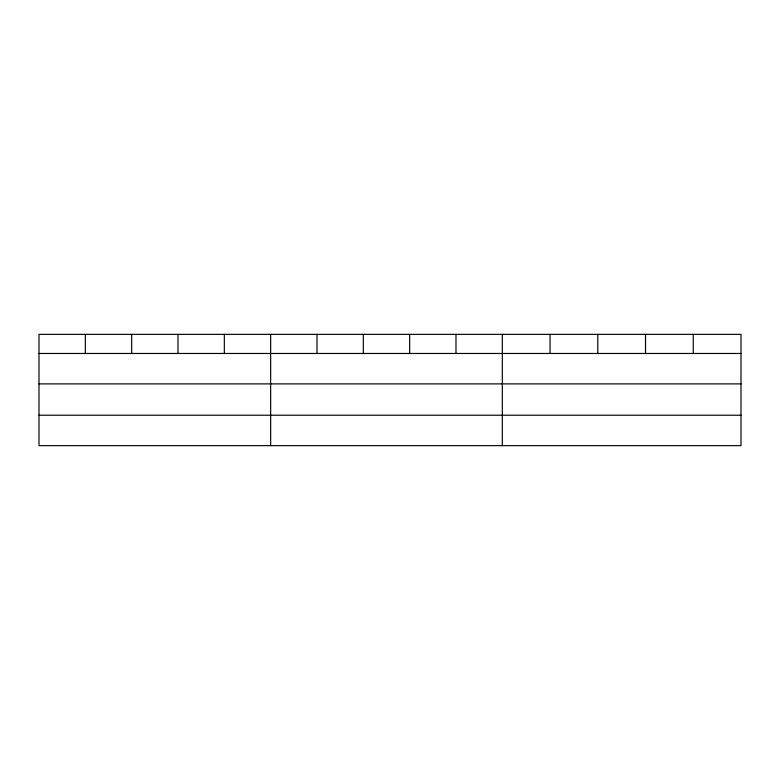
<?xml version="1.0" encoding="UTF-8"?>
<svg xmlns="http://www.w3.org/2000/svg" width="780" height="780" viewBox="0 0 780 780"><rect width="100%" height="100%" fill="white"/><g stroke="black" fill="none" stroke-linecap="round" stroke-linejoin="round"><path stroke-width="1.17" d="M741 383.887L741 334.357L39 334.357L39 445.643L741 445.643L741 383.887L39 383.887M39 353.467L741 353.467M39 415.223L741 415.223M693.264 334.357L693.264 353.467M645.528 334.357L645.528 353.467M597.792 334.357L597.792 353.467M550.056 334.357L550.056 353.467M502.32 334.357L502.32 445.643M455.988 334.357L455.988 353.467M409.656 334.357L409.656 353.467M363.324 334.357L363.324 353.467M316.992 334.357L316.992 353.467M270.66 334.357L270.66 445.643M224.328 334.357L224.328 353.467M177.996 334.357L177.996 353.467M131.664 334.357L131.664 353.467M85.332 334.357L85.332 353.467"/></g></svg>
